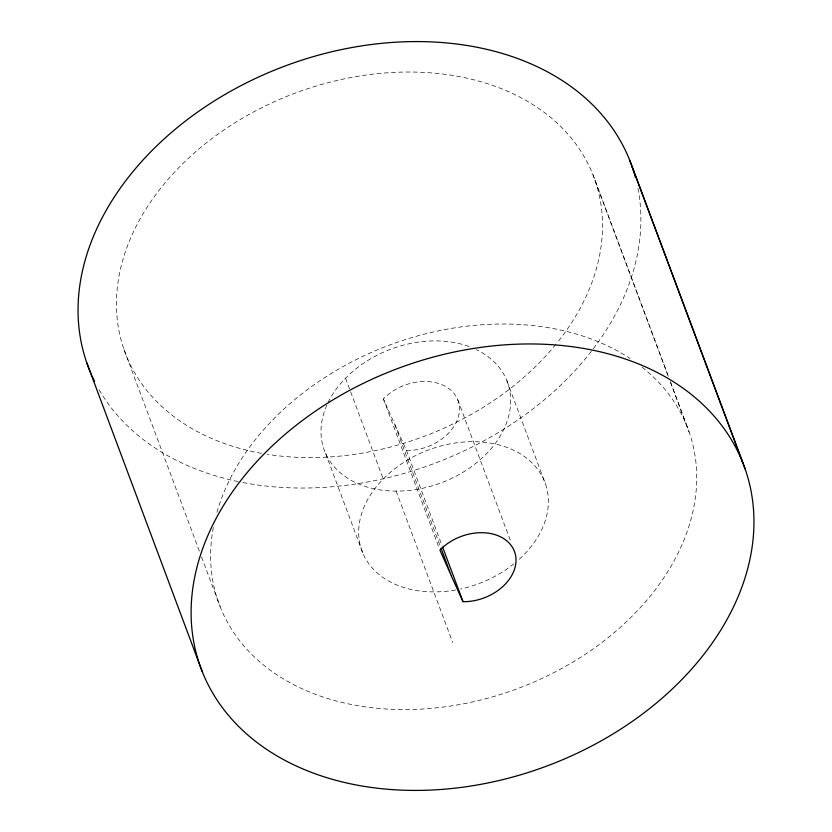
<?xml version="1.0" encoding="UTF-8"?>
<svg xmlns="http://www.w3.org/2000/svg" width="832" height="832" viewBox="0 0 832 832"><rect width="100%" height="100%" fill="white"/><g stroke="black" fill="none" stroke-linecap="round" stroke-linejoin="round"><path stroke-width="0.62" stroke-dasharray="4.16 3.12" d="M327.974 402.678A97.074 71.115 -20.5 0 1 345.55 378.238L347.006 376.761A97.49 71.417 -20.5 0 1 470.881 347.235M455.624 590.002A97.49 71.417 -20.5 0 1 435.906 591.885L433.784 591.885A97.074 71.115 -20.5 0 1 363.262 554.154A97.074 71.115 -20.5 0 1 383.23 479.034L384.696 477.547A97.49 71.417 -20.5 0 1 520.666 454.022A97.49 71.417 -20.5 0 1 518.471 559.978M326.893 405.028A97.074 71.115 -20.5 0 0 396.094 491.088L398.216 491.088A97.49 71.417 -20.5 0 0 501.654 433.534A97.49 71.417 -20.5 0 0 476.382 349.627M406.494 450.497A44.793 32.812 -20.5 0 0 456.269 422.292A44.793 32.812 -20.5 0 0 438.932 383.594A44.793 32.812 -20.5 0 0 383.386 398.902L406.494 450.497L442.218 546.052M592.956 174.762L668.502 376.834M670.322 381.701L687.17 426.743M594.953 180.159L668.231 376.147M670.509 382.231L689.166 432.141M506.927 380.858L545.397 483.756M457.777 399.859L511.046 542.339M394.888 424.892L440.565 547.05M383.386 398.902L439.005 547.674M396.094 491.088L452.618 642.283M345.55 378.238L383.23 479.034M325.572 453.357L363.262 554.154M123.989 349.461L199.722 552.063M201.542 556.93L220.21 606.84M514.01 563.753A97.49 71.417 -20.5 0 1 460.574 589.025M642.127 367.214A250.255 183.321 -20.5 0 1 517.504 688.646A250.255 183.321 -20.5 0 1 213.45 526.906M216.913 512.377A250.255 183.321 -20.5 0 1 389.865 344.937A250.255 183.321 -20.5 0 1 630.032 358.478M637.936 188.292A289.775 212.274 -20.5 0 1 592.02 350.428M591.313 351.354A289.775 212.274 -20.5 0 1 242.746 482.508M238.17 481.593A289.775 212.274 -20.5 0 1 97.677 387.192M261.487 453.346A250.255 183.321 -20.5 0 1 144.435 211.494A250.255 183.321 -20.5 0 1 487.458 83.71A250.255 183.321 -20.5 0 1 556.65 343.387M555.901 344.313A250.255 183.321 -20.5 0 1 267.342 454.334"/><path stroke-width="1.25" d="M451.422 576.087L463.018 601.692A44.793 32.812 -20.5 0 0 512.793 573.477A44.793 32.812 -20.5 0 0 495.466 534.789A44.793 32.812 -20.5 0 0 439.91 550.098L451.422 576.087L441.022 548.267M629.824 160.534L742.882 462.914M632.154 166.785L745.202 469.165A289.775 212.274 -20.5 0 1 396.49 789.89A289.775 212.274 -20.5 0 1 275.891 442.51A289.775 212.274 -20.5 0 1 745.202 469.165M442.676 547.258L463.018 601.692M86.798 362.835L202.176 671.466M91.707 375.232A289.775 212.274 -20.5 0 1 285.574 65.811A289.775 212.274 -20.5 0 1 634.202 173.139M634.514 174.2A289.775 212.274 -20.5 0 1 635.419 177.424M94.557 381.274A289.775 212.274 -20.5 0 1 92.165 376.241"/></g></svg>
